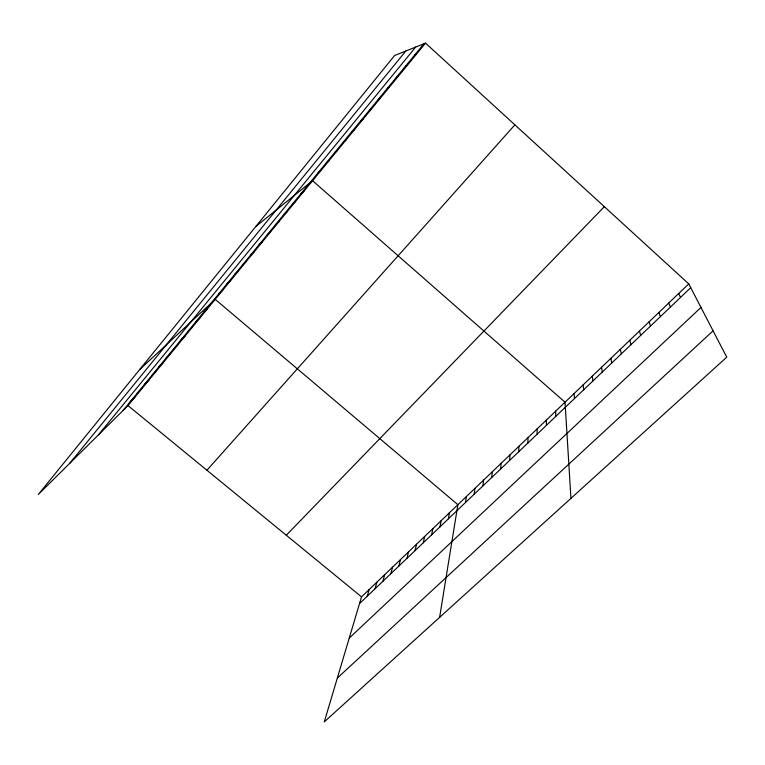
<?xml version="1.0" encoding="UTF-8"?>
<svg xmlns="http://www.w3.org/2000/svg" width="765" height="765" viewBox="0 0 765 765"><rect width="100%" height="100%" fill="white"/><g stroke="black" fill="none" stroke-linecap="round" stroke-linejoin="round"><path stroke-width="1.15" d="M537.097 434.214L537.135 428.888M527.86 443.031L528.003 437.618M518.699 451.761L518.957 446.272M509.633 460.415L509.997 454.85M500.645 468.993L501.113 463.341M491.732 477.484L492.316 471.766M482.906 485.899L483.585 480.104M474.166 494.247L474.941 488.376M465.493 502.509L466.373 496.571M439.617 617.365L457.881 504.69L215.204 299.345L139.641 369.61M448.395 518.823L449.466 512.741M439.952 526.875L441.118 520.726M431.594 534.85L432.847 528.634M423.303 542.758L424.642 536.485M415.079 550.59L416.514 544.259M406.942 558.364L408.453 551.967M398.861 566.062L400.468 559.607M390.858 573.702L392.541 567.181M382.921 581.266L384.69 574.697M375.051 588.773L376.896 582.146M367.248 596.212L369.179 589.528M688.758 283.882L361.52 596.853L324.284 721.883L726.75 357.169L688.758 283.882L425.531 43.117L394.625 55.501L38.25 494.525L127.994 405.593L425.531 43.117M69.864 463.188L405.804 51.016M98.532 434.788L415.663 47.067M123.194 410.346L423.944 43.758M206.923 470.236L514.883 124.838M286.292 535.242L604.34 206.665M130.174 401.845L134.917 397.159M137.212 393.267L141.888 388.658M144.317 384.604L148.936 380.081M151.48 375.873L156.031 371.427M158.709 367.057L163.203 362.706M166.005 358.163L170.432 353.889M173.368 349.184L177.729 345.005M180.798 340.129L185.082 336.036M359.512 603.595L690.728 287.688M188.295 330.996L192.512 326.99M195.859 321.769L200.009 317.858M349.232 638.115L700.97 307.454M203.5 312.464L207.573 308.649M218.981 293.588L222.902 289.964M337.336 678.058L713.095 330.834M226.842 284.016L230.676 280.497M234.769 274.348L238.527 270.934M242.763 264.594L246.445 261.286M250.844 254.755L254.439 251.551M259 244.81L262.51 241.711M267.234 234.779L270.657 231.795M275.543 224.642L278.881 221.773M283.939 214.41L287.181 211.656M292.412 204.083L295.567 201.444M300.97 193.65L304.03 191.135M255.806 226.507L312.579 180.722L565.029 402.208L570.948 498.359M317.905 172.995L320.784 170.729M326.282 162.792L329.065 160.64M334.745 152.484L337.422 150.456M343.284 142.07L345.857 140.177M351.9 131.57L354.377 129.801M360.602 120.966L362.973 119.321M369.39 110.256L371.656 108.754M378.254 99.44L380.415 98.073M387.214 88.52L389.27 87.296M396.26 77.495L398.202 76.414M405.393 66.354L407.219 65.417M414.62 55.109L416.332 54.325M127.994 405.593L361.52 596.853M678.698 293.492L680.534 297.413M668.744 303.017L670.436 307.042M658.875 312.455L660.434 316.586M649.102 321.807L650.527 326.033M639.416 331.063L640.707 335.405M629.825 340.243L630.982 344.68M620.31 349.337L621.343 353.87M610.891 358.355L611.799 362.973M601.548 367.276L602.332 372M592.301 376.131L592.961 380.941M583.131 384.9L583.676 389.796M574.037 393.593L574.467 398.575M555.648 411.188L555.839 416.342M546.344 420.081L546.43 425.321"/></g></svg>
